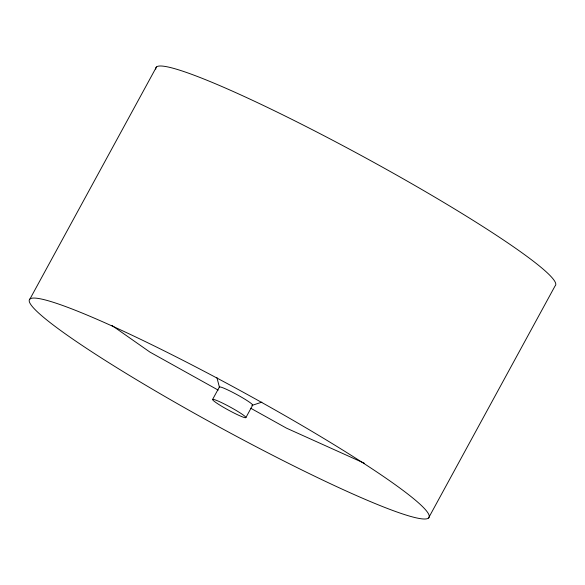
<?xml version="1.0" encoding="UTF-8"?>
<svg xmlns="http://www.w3.org/2000/svg" width="585" height="585" viewBox="0 0 585 585"><rect width="100%" height="100%" fill="white"/><g stroke="black" fill="none" stroke-linecap="round" stroke-linejoin="round"><path stroke-width="0.88" d="M29.937 299.037L156.466 66.968M212.596 399.453L219.368 387.021L216.933 377.625M245.875 417.617A18.961 1.755 28.6 0 0 221.715 402.699A18.961 1.755 28.6 0 0 220.114 405.281A18.961 1.755 28.6 0 0 245.875 417.617L252.654 405.186L261.868 402.151M428.534 518.032A227.536 21.016 28.6 0 0 144.327 341.106A227.536 21.016 28.6 0 0 114.843 366.466A227.536 21.016 28.6 0 0 428.534 518.032L555.063 285.963A227.536 21.016 28.6 0 0 362.334 156.115A227.536 21.016 28.6 0 0 155.778 69.103M364.345 463.24L286.489 428.154L250.76 408.25M218.205 390.115L149.914 352.082L111.815 325.384M219.697 387.716A18.961 1.755 28.6 0 1 236.94 394.612A18.961 1.755 28.6 0 1 251.85 405.266"/></g></svg>
